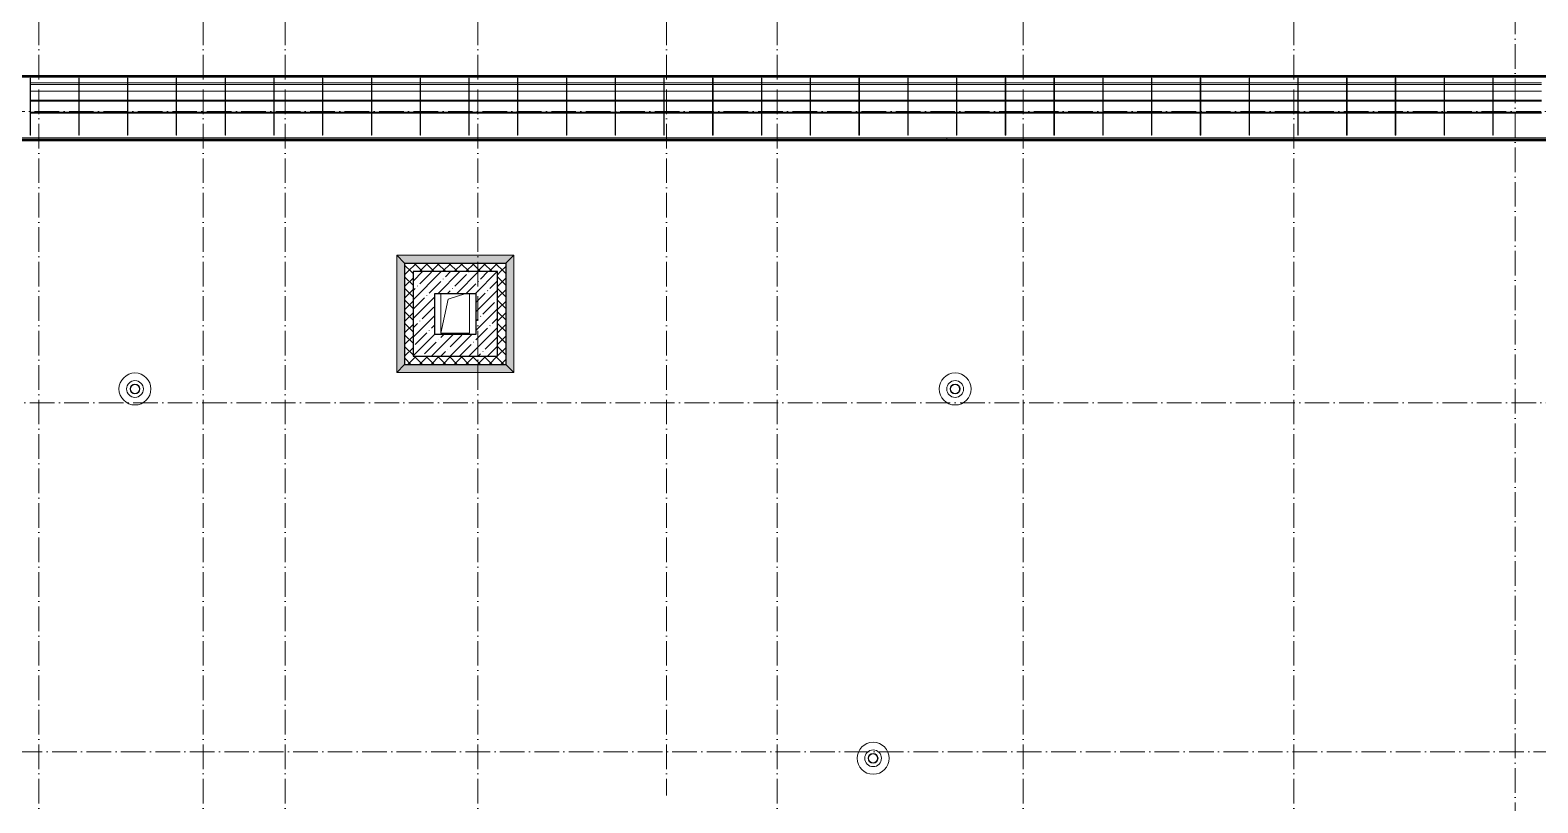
# Model space of a CAD drawing. Header units: millimetres. Extents: x -17017 to 628417, y -109036 to 199237.
# Drawn here: x 70102 to 88485, y 140872 to 150287 of the extents above; entities that cross this region are included whole.
import ezdxf

# ---------------------------------------------------------------- set-up
doc = ezdxf.new("R2010")
doc.units = ezdxf.units.MM
doc.linetypes.add('50_200_ШТРИХ_1Т_ш5_п1_п1_', pattern=[700, 500, -100, 0, -100])
for name, color, linetype, lineweight in [('3.1) ЖБ окна 1.2 м', 102, 'Continuous', 30), ('A-FLOR-____-MCUT', 7, 'Continuous', 25), ('A-FLOR-____-OTLN', 7, 'Continuous', 9), ('A-FLOR-____-PATT-1', 7, 'Continuous', 9), ('A-GENM-____-MCUT', 7, 'Continuous', 25), ('A-GENM-____-OTLN', 7, 'Continuous', 9), ('A-GLAZ-____-OTLN', 7, 'Continuous', 9), ('A-ROOF-____-OTLN', 7, 'Continuous', 9), ('A-WALL-____-MCUT-1', 7, 'Continuous', 9), ('A-WALL-____-OTLN', 7, 'Continuous', 9), ('A-WALL-____-PATT-1', 7, 'Continuous', 9), ('A-WALL-FNSH-MCUT-1', 7, 'Continuous', 9), ('S-GRID-____-OTLN-1', 7, '50_200_ШТРИХ_1Т_ш5_п1_п1_', 9)]:
    doc.layers.add(name, color=color, linetype=linetype, lineweight=lineweight)
doc.layers.add('A-GLAZ-____-OTLN-1', color=7, linetype='Continuous', lineweight=9, true_color=0xc0c0c0)
pattern_1 = [(45, (43259.71, 63713.66), (-70.71068, 70.71068), []), (135, (43259.71, 63713.66), (-70.71068, -70.71068), [])]

# ---------------------------------------------------------------- blocks, each defined once
blk = doc.blocks.new('141_Фартук_СКБ - 141_Фартук_СКБ_вентфасад-30031396-АР1_План отверстий 2 этажа в осях 1-64_Ю-ЯЯ')
at = {"layer": 'A-GENM-____-MCUT'}
for p, q in [((26160, 758), (0, 758)), ((0, 757), (26160, 757)), ((26160, -29), (0, -29)), ((0, -30), (26160, -30))]:
    blk.add_line(p, q, dxfattribs=at)
at = {"layer": 'A-GENM-____-OTLN'}
for p, q in [((0, 765), (26160, 765)), ((0, 752), (26160, 752)), ((0, 743), (26160, 743)), ((0, 743), (26160, 743)), ((0, -11), (26160, -11)), ((0, -12), (26160, -12))]:
    blk.add_line(p, q, dxfattribs=at)
blk = doc.blocks.new('Элемент крепления - Пластина-30015157-АР1_План отверстий 2 этажа в осях 1-64_Ю-ЯЯ')
at = {"layer": 'A-GENM-____-OTLN'}
for p, q in [((25651, 85294), (25651, 85988)), ((25651, 85988), (25656, 85988)), ((25656, 85988), (25656, 85294)), ((25656, 85294), (25651, 85294))]:
    blk.add_line(p, q, dxfattribs=at)
blk = doc.blocks.new('Швеллер - 140х58-30031487-АР1_План отверстий 2 этажа в осях 1-64_Ю-ЯЯ')
at = {"layer": 'A-GENM-____-MCUT'}
for p, q in [((-9515, 75), (-10105, 75)), ((-10105, 71), (-9515, 71)), ((-8921, 75), (-9510, 75)), ((-9510, 71), (-8921, 71)), ((-8326, 75), (-8916, 75)), ((-8916, 71), (-8326, 71)), ((-7732, 75), (-8321, 75)), ((-8321, 71), (-7732, 71)), ((-7137, 75), (-7727, 75)), ((-7727, 71), (-7137, 71)), ((-6543, 75), (-7132, 75)), ((-7132, 71), (-6543, 71)), ((-5948, 75), (-6538, 75)), ((-6538, 71), (-5948, 71)), ((-5353, 75), (-5943, 75)), ((-5943, 71), (-5353, 71)), ((-4759, 75), (-5348, 75)), ((-5348, 71), (-4759, 71)), ((-4164, 75), (-4754, 75)), ((-4754, 71), (-4164, 71)), ((-3570, 75), (-4159, 75)), ((-4159, 71), (-3570, 71)), ((-2975, 75), (-3565, 75)), ((-3565, 71), (-2975, 71)), ((-2381, 75), (-2970, 75)), ((-2970, 71), (-2381, 71)), ((-1786, 75), (-2376, 75)), ((-2376, 71), (-1786, 71)), ((-1192, 75), (-1781, 75)), ((-1781, 71), (-1192, 71)), ((-597, 75), (-1187, 75)), ((-1187, 71), (-597, 71)), ((-3, 75), (-592, 75)), ((-592, 71), (-3, 71)), ((592, 75), (2, 75)), ((2, 71), (592, 71)), ((1187, 75), (597, 75)), ((597, 71), (1187, 71)), ((1781, 75), (1192, 75)), ((1192, 71), (1781, 71)), ((2376, 75), (1786, 75)), ((1786, 71), (2376, 71)), ((2970, 75), (2381, 75)), ((2381, 71), (2970, 71)), ((3565, 75), (2975, 75)), ((2975, 71), (3565, 71)), ((4159, 75), (3570, 75)), ((3570, 71), (4159, 71)), ((4754, 75), (4164, 75)), ((4164, 71), (4754, 71)), ((5348, 75), (4759, 75)), ((4759, 71), (5348, 71)), ((5943, 75), (5353, 75)), ((5353, 71), (5943, 71)), ((6538, 75), (5948, 75)), ((5948, 71), (6538, 71)), ((7132, 75), (6543, 75)), ((6543, 71), (7132, 71)), ((7727, 75), (7137, 75)), ((7137, 71), (7727, 71)), ((8321, 75), (7732, 75)), ((7732, 71), (8321, 71)), ((-9515, -71), (-10105, -71)), ((-10105, -75), (-9515, -75)), ((-8921, -71), (-9510, -71)), ((-9510, -75), (-8921, -75)), ((-8326, -71), (-8916, -71)), ((-8916, -75), (-8326, -75)), ((-7732, -71), (-8321, -71)), ((-8321, -75), (-7732, -75)), ((-7137, -71), (-7727, -71)), ((-7727, -75), (-7137, -75)), ((-6543, -71), (-7132, -71)), ((-7132, -75), (-6543, -75)), ((-5948, -71), (-6538, -71)), ((-6538, -75), (-5948, -75)), ((-5353, -71), (-5943, -71)), ((-5943, -75), (-5353, -75)), ((-4759, -71), (-5348, -71)), ((-5348, -75), (-4759, -75)), ((-4164, -71), (-4754, -71)), ((-4754, -75), (-4164, -75)), ((-3570, -71), (-4159, -71)), ((-4159, -75), (-3570, -75)), ((-2975, -71), (-3565, -71)), ((-3565, -75), (-2975, -75)), ((-2381, -71), (-2970, -71)), ((-2970, -75), (-2381, -75)), ((-1786, -71), (-2376, -71)), ((-2376, -75), (-1786, -75)), ((-1192, -71), (-1781, -71)), ((-1781, -75), (-1192, -75)), ((-597, -71), (-1187, -71)), ((-1187, -75), (-597, -75)), ((-3, -71), (-592, -71)), ((-592, -75), (-3, -75)), ((592, -71), (2, -71)), ((2, -75), (592, -75)), ((1187, -71), (597, -71)), ((597, -75), (1187, -75)), ((1781, -71), (1192, -71)), ((1192, -75), (1781, -75)), ((2376, -71), (1786, -71)), ((1786, -75), (2376, -75)), ((2970, -71), (2381, -71)), ((2381, -75), (2970, -75)), ((3565, -71), (2975, -71)), ((2975, -75), (3565, -75)), ((4159, -71), (3570, -71)), ((3570, -75), (4159, -75)), ((4754, -71), (4164, -71)), ((4164, -75), (4754, -75)), ((5348, -71), (4759, -71)), ((4759, -75), (5348, -75)), ((5943, -71), (5353, -71)), ((5353, -75), (5943, -75)), ((6538, -71), (5948, -71)), ((5948, -75), (6538, -75)), ((7132, -71), (6543, -71)), ((6543, -75), (7132, -75)), ((7727, -71), (7137, -71)), ((7137, -75), (7727, -75)), ((8321, -71), (7732, -71)), ((7732, -75), (8321, -75))]:
    blk.add_line(p, q, dxfattribs=at)
blk = doc.blocks.new('Кровельный аэратор - 143_Кровельный аэратор-15605992-АР1_План отверстий 2 этажа в осях 1-64_Ю-ЯЯ')
at = {"layer": 'A-GENM-____-OTLN'}
for radius, start, end in [(195, 360, 180), (195, 180, 360), (102, 360, 180), (102, 180, 360), (60, 360, 180), (60, 180, 360), (55, 360, 180), (55, 180, 360)]:
    blk.add_arc((0, 0), radius, start, end, dxfattribs=at)
blk = doc.blocks.new('AR_Отверстие прямоугольное _в плите_ - AR_Отверстие прямоугольное _в плите_-V193-АР1_План отверстий 2 этажа в осях 1-64_Ю-ЯЯ')
at = {"layer": 'A-GENM-____-OTLN'}
for p, q in [((-175, 235), (-175, -250)), ((-87, 163), (130, 235)), ((175, -250), (175, 235)), ((-175, -250), (-87, 163)), ((-175, -250), (175, -250))]:
    blk.add_line(p, q, dxfattribs=at)
blk = doc.blocks.new('Отлив_СКБ1 - Отлив_Шахты-30185863-АР1_План отверстий 2 этажа в осях 1-64_Ю-ЯЯ')
at = {"layer": 'A-GLAZ-____-OTLN-1'}
blk.add_hatch(color=256, dxfattribs=at).paths.add_polyline_path([(1229, -199), (1133, -103), (1133, -105), (-103, -105), (-103, -103), (-199, -199), (1135, -199)], flags=0)
at = {"layer": 'A-GLAZ-____-OTLN'}
for p, q in [((-199, -199), (-103, -103)), ((1133, -103), (1229, -199)), ((-199, -199), (1229, -199))]:
    blk.add_line(p, q, dxfattribs=at)
blk = doc.blocks.new('2этаж')
at = {"layer": 'S-GRID-____-OTLN-1', "color": 251, "ltscale": 0.6, "true_color": 0x636466}
for p, q in [((11358.3, 549908.8), (11358.3, 511907.5)), ((13358.3, 549908.8), (13358.3, 525691.4)), ((14358.3, 549908.8), (14358.3, 511907.5)), ((16708.3, 549908.8), (16708.3, 525691.4)), ((19008.3, 549908.8), (19008.3, 536263.3)), ((20358.3, 549908.8), (20358.3, 511907.5)), ((23358.3, 549908.8), (23358.3, 511907.5)), ((26658.3, 549908.8), (26658.3, 525691.4)), ((29358.3, 549620.5), (29358.3, 511907.5)), ((88482.7, 544597), (-20260.4, 544597)), ((-20260.4, 541047), (88482.7, 541047)), ((31562.9, 536797), (-20260.4, 536797))]:
    blk.add_line(p, q, dxfattribs=at)

msp = doc.modelspace()

# ---------------------------------------------------------------- hatches: boundary and pattern name
at = {"layer": 'A-FLOR-____-PATT-1'}
h = msp.add_hatch(dxfattribs=at)
h.set_pattern_fill('FP_13', color=256, style=0, pattern_type=2)
h.set_pattern_definition([(45, (43259.71, 63713.66), (-114.04925, 114.04925), []), (45, (43373.76, 63713.66), (-114.04925, 114.04925), [201.612, -40.322, 3.353, -36.97])])
h.paths.add_polyline_path([(74770, 146315), (75800, 146315), (75800, 147345), (74770, 147345), (74770, 146769)], flags=0)
h.paths.add_polyline_path([(75035, 146580), (75035, 147080), (75535, 147080), (75535, 146580), (75060, 146580)], flags=0)
at = {"layer": 'A-WALL-____-PATT-1'}
h = msp.add_hatch(dxfattribs=at)
h.set_pattern_fill('FP_1', color=256, style=0, pattern_type=2)
h.set_pattern_definition(pattern_1)
h.paths.add_polyline_path([(75900, 147345), (75900, 147445), (74670, 147445), (74670, 147345), (75800, 147345)], flags=0)
h = msp.add_hatch(dxfattribs=at)
h.set_pattern_fill('FP_1', color=256, style=0, pattern_type=2)
h.set_pattern_definition(pattern_1)
h.paths.add_polyline_path([(74770, 146315), (74770, 147345), (74670, 147345), (74670, 146315)], flags=0)
h = msp.add_hatch(dxfattribs=at)
h.set_pattern_fill('FP_1', color=256, style=0, pattern_type=2)
h.set_pattern_definition(pattern_1)
h.paths.add_polyline_path([(75900, 146215), (75900, 147345), (75800, 147345), (75800, 146215)], flags=0)
h = msp.add_hatch(dxfattribs=at)
h.set_pattern_fill('FP_1', color=256, style=0, pattern_type=2)
h.set_pattern_definition(pattern_1)
h.paths.add_polyline_path([(75800, 146215), (75800, 146315), (74670, 146315), (74670, 146215), (75501, 146215)], flags=0)

# ---------------------------------------------------------------- linework, layer by layer
at = {"layer": 'A-FLOR-____-MCUT'}
for p, q in [((75800, 147345), (74770, 147345)), ((74770, 147345), (74770, 146315)), ((75800, 146315), (75800, 147345)), ((75035, 147080), (75535, 147080)), ((75035, 146580), (75035, 147080)), ((75535, 147080), (75535, 146580)), ((75535, 146580), (75035, 146580)), ((74770, 146315), (75800, 146315))]:
    msp.add_line(p, q, dxfattribs=at)
at = {"layer": 'A-FLOR-____-OTLN'}
for p, q in [((70694, 149545), (70105, 149545)), ((71289, 149545), (70699, 149545)), ((71884, 149545), (71294, 149545)), ((72478, 149545), (71889, 149545)), ((73073, 149545), (72483, 149545)), ((73667, 149545), (73078, 149545)), ((74262, 149545), (73672, 149545)), ((74856, 149545), (74267, 149545)), ((75451, 149545), (74861, 149545)), ((76045, 149545), (75456, 149545)), ((76640, 149545), (76050, 149545)), ((77234, 149545), (76645, 149545)), ((77829, 149545), (77239, 149545)), ((78424, 149545), (77834, 149545)), ((79018, 149545), (78429, 149545)), ((79613, 149545), (79023, 149545)), ((80207, 149545), (79618, 149545)), ((80802, 149545), (80212, 149545)), ((81396, 149545), (80807, 149545)), ((81991, 149545), (81401, 149545)), ((82585, 149545), (81996, 149545)), ((83180, 149545), (82590, 149545)), ((83774, 149545), (83185, 149545)), ((84369, 149545), (83779, 149545)), ((84964, 149545), (84374, 149545)), ((85558, 149545), (84969, 149545)), ((86153, 149545), (85563, 149545)), ((86747, 149545), (86158, 149545)), ((87342, 149545), (86752, 149545)), ((87936, 149545), (87347, 149545)), ((88531, 149545), (87941, 149545)), ((67130, 148975), (93290, 148975)), ((75110, 146595), (75110, 147080)), ((75460, 147080), (75460, 146595)), ((75460, 146595), (75110, 146595))]:
    msp.add_line(p, q, dxfattribs=at)
at = {"layer": 'A-ROOF-____-OTLN'}
msp.add_line((81280, 148959), (81280, 148975), dxfattribs=at)
at = {"layer": 'A-WALL-____-MCUT-1'}
for p, q in [((74667, 147450), (74665, 147450)), ((74665, 147450), (74665, 147448)), ((75905, 147448), (74665, 147448)), ((74665, 147445), (74667, 147445)), ((74667, 147450), (74667, 146210)), ((75900, 147445), (74670, 147445)), ((74670, 147445), (74670, 146215)), ((75900, 146215), (75900, 147445)), ((75905, 147450), (75903, 147450)), ((75903, 146210), (75903, 147450)), ((75903, 147445), (75905, 147445)), ((75905, 147448), (75905, 147450)), ((74667, 146215), (74665, 146215)), ((74665, 146212), (75905, 146212)), ((74665, 146212), (74665, 146210)), ((74665, 146210), (74667, 146210)), ((74670, 146215), (75900, 146215)), ((75900, 146212), (75900, 146210)), ((75903, 146210), (75905, 146210)), ((75905, 146210), (75905, 146212))]:
    msp.add_line(p, q, dxfattribs=at)
at = {"layer": 'A-WALL-____-OTLN'}
for p, q in [((70105, 149645), (70694, 149645)), ((70699, 149645), (71289, 149645)), ((71294, 149645), (71884, 149645)), ((71889, 149645), (72478, 149645)), ((72483, 149645), (73073, 149645)), ((73078, 149645), (73667, 149645)), ((73672, 149645), (74262, 149645)), ((74267, 149645), (74856, 149645)), ((74861, 149645), (75451, 149645)), ((75456, 149645), (76045, 149645)), ((76050, 149645), (76640, 149645)), ((76645, 149645), (77234, 149645)), ((77239, 149645), (77829, 149645)), ((77834, 149645), (78424, 149645)), ((78429, 149645), (79018, 149645)), ((79023, 149645), (79613, 149645)), ((79618, 149645), (80207, 149645)), ((80212, 149645), (80802, 149645)), ((80807, 149645), (81396, 149645)), ((81401, 149645), (81991, 149645)), ((81996, 149645), (82585, 149645)), ((82590, 149645), (83180, 149645)), ((83185, 149645), (83774, 149645)), ((83779, 149645), (84369, 149645)), ((84374, 149645), (84964, 149645)), ((84969, 149645), (85558, 149645)), ((85563, 149645), (86153, 149645)), ((86158, 149645), (86747, 149645)), ((86752, 149645), (87342, 149645)), ((87347, 149645), (87936, 149645)), ((87941, 149645), (88531, 149645)), ((70694, 149625), (70105, 149625)), ((71289, 149625), (70699, 149625)), ((71884, 149625), (71294, 149625)), ((72478, 149625), (71889, 149625)), ((73073, 149625), (72483, 149625)), ((73667, 149625), (73078, 149625)), ((74262, 149625), (73672, 149625)), ((74856, 149625), (74267, 149625)), ((75451, 149625), (74861, 149625)), ((76045, 149625), (75456, 149625)), ((76640, 149625), (76050, 149625)), ((77234, 149625), (76645, 149625)), ((77829, 149625), (77239, 149625)), ((78424, 149625), (77834, 149625)), ((79018, 149625), (78429, 149625)), ((79613, 149625), (79023, 149625)), ((80207, 149625), (79618, 149625)), ((80802, 149625), (80212, 149625)), ((81396, 149625), (80807, 149625)), ((81991, 149625), (81401, 149625)), ((82585, 149625), (81996, 149625)), ((83180, 149625), (82590, 149625)), ((83774, 149625), (83185, 149625)), ((84369, 149625), (83779, 149625)), ((84964, 149625), (84374, 149625)), ((85558, 149625), (84969, 149625)), ((86153, 149625), (85563, 149625)), ((86747, 149625), (86158, 149625)), ((87342, 149625), (86752, 149625)), ((87936, 149625), (87347, 149625)), ((88531, 149625), (87941, 149625))]:
    msp.add_line(p, q, dxfattribs=at)
at = {"layer": 'A-WALL-FNSH-MCUT-1'}
for p, q in [((74665, 147448), (74665, 146212)), ((75903, 147450), (74667, 147450)), ((75905, 146212), (75905, 147448)), ((74667, 146210), (75903, 146210))]:
    msp.add_line(p, q, dxfattribs=at)

# ---------------------------------------------------------------- block references
at = {"layer": '3.1) ЖБ окна 1.2 м'}
msp.add_blockref('2этаж', (58851, -395302), dxfattribs=at)
at = {"layer": 'A-GENM-____-OTLN', "rotation": 180}
msp.add_blockref('141_Фартук_СКБ - 141_Фартук_СКБ_вентфасад-30031396-АР1_План отверстий 2 этажа в осях 1-64_Ю-ЯЯ', (93290, 149702), dxfattribs=at)
at = {"layer": 'A-GENM-____-OTLN'}
for name, p in [('Элемент крепления - Пластина-30015157-АР1_План отверстий 2 этажа в осях 1-64_Ю-ЯЯ', (44449, 63714)), ('Элемент крепления - Пластина-30015157-АР1_План отверстий 2 этажа в осях 1-64_Ю-ЯЯ', (45043, 63714)), ('Элемент крепления - Пластина-30015157-АР1_План отверстий 2 этажа в осях 1-64_Ю-ЯЯ', (45638, 63714)), ('Элемент крепления - Пластина-30015157-АР1_План отверстий 2 этажа в осях 1-64_Ю-ЯЯ', (46232, 63714)), ('Элемент крепления - Пластина-30015157-АР1_План отверстий 2 этажа в осях 1-64_Ю-ЯЯ', (46827, 63714)), ('Элемент крепления - Пластина-30015157-АР1_План отверстий 2 этажа в осях 1-64_Ю-ЯЯ', (47422, 63714)), ('Элемент крепления - Пластина-30015157-АР1_План отверстий 2 этажа в осях 1-64_Ю-ЯЯ', (48016, 63714)), ('Элемент крепления - Пластина-30015157-АР1_План отверстий 2 этажа в осях 1-64_Ю-ЯЯ', (48611, 63714)), ('Элемент крепления - Пластина-30015157-АР1_План отверстий 2 этажа в осях 1-64_Ю-ЯЯ', (49205, 63714)), ('Элемент крепления - Пластина-30015157-АР1_План отверстий 2 этажа в осях 1-64_Ю-ЯЯ', (49800, 63714)), ('Элемент крепления - Пластина-30015157-АР1_План отверстий 2 этажа в осях 1-64_Ю-ЯЯ', (50394, 63714)), ('Элемент крепления - Пластина-30015157-АР1_План отверстий 2 этажа в осях 1-64_Ю-ЯЯ', (50989, 63714)), ('Элемент крепления - Пластина-30015157-АР1_План отверстий 2 этажа в осях 1-64_Ю-ЯЯ', (51583, 63714)), ('Элемент крепления - Пластина-30015157-АР1_План отверстий 2 этажа в осях 1-64_Ю-ЯЯ', (52178, 63714)), ('Элемент крепления - Пластина-30015157-АР1_План отверстий 2 этажа в осях 1-64_Ю-ЯЯ', (52772, 63714)), ('Элемент крепления - Пластина-30015157-АР1_План отверстий 2 этажа в осях 1-64_Ю-ЯЯ', (53367, 63714)), ('Элемент крепления - Пластина-30015157-АР1_План отверстий 2 этажа в осях 1-64_Ю-ЯЯ', (53962, 63714)), ('Элемент крепления - Пластина-30015157-АР1_План отверстий 2 этажа в осях 1-64_Ю-ЯЯ', (54556, 63714)), ('Элемент крепления - Пластина-30015157-АР1_План отверстий 2 этажа в осях 1-64_Ю-ЯЯ', (55151, 63714)), ('Элемент крепления - Пластина-30015157-АР1_План отверстий 2 этажа в осях 1-64_Ю-ЯЯ', (55745, 63714)), ('Элемент крепления - Пластина-30015157-АР1_План отверстий 2 этажа в осях 1-64_Ю-ЯЯ', (56340, 63714)), ('Элемент крепления - Пластина-30015157-АР1_План отверстий 2 этажа в осях 1-64_Ю-ЯЯ', (56934, 63714)), ('Элемент крепления - Пластина-30015157-АР1_План отверстий 2 этажа в осях 1-64_Ю-ЯЯ', (57529, 63714)), ('Элемент крепления - Пластина-30015157-АР1_План отверстий 2 этажа в осях 1-64_Ю-ЯЯ', (58123, 63714)), ('Элемент крепления - Пластина-30015157-АР1_План отверстий 2 этажа в осях 1-64_Ю-ЯЯ', (58718, 63714)), ('Элемент крепления - Пластина-30015157-АР1_План отверстий 2 этажа в осях 1-64_Ю-ЯЯ', (59312, 63714)), ('Элемент крепления - Пластина-30015157-АР1_План отверстий 2 этажа в осях 1-64_Ю-ЯЯ', (59907, 63714)), ('Элемент крепления - Пластина-30015157-АР1_План отверстий 2 этажа в осях 1-64_Ю-ЯЯ', (60502, 63714)), ('Элемент крепления - Пластина-30015157-АР1_План отверстий 2 этажа в осях 1-64_Ю-ЯЯ', (61096, 63714)), ('Элемент крепления - Пластина-30015157-АР1_План отверстий 2 этажа в осях 1-64_Ю-ЯЯ', (61691, 63714)), ('Элемент крепления - Пластина-30015157-АР1_План отверстий 2 этажа в осях 1-64_Ю-ЯЯ', (62285, 63714)), ('Швеллер - 140х58-30031487-АР1_План отверстий 2 этажа в осях 1-64_Ю-ЯЯ', (80210, 149355)), ('AR_Отверстие прямоугольное _в плите_ - AR_Отверстие прямоугольное _в плите_-V193-АР1_План отверстий 2 этажа в осях 1-64_Ю-ЯЯ', (75285, 146845)), ('Кровельный аэратор - 143_Кровельный аэратор-15605992-АР1_План отверстий 2 этажа в осях 1-64_Ю-ЯЯ', (71380, 145915)), ('Кровельный аэратор - 143_Кровельный аэратор-15605992-АР1_План отверстий 2 этажа в осях 1-64_Ю-ЯЯ', (81380, 145915)), ('Кровельный аэратор - 143_Кровельный аэратор-15605992-АР1_План отверстий 2 этажа в осях 1-64_Ю-ЯЯ', (80380, 141415))]:
    msp.add_blockref(name, p, dxfattribs=at)
at = {"layer": 'A-GLAZ-____-OTLN'}
for p, rotation in [((74770, 147345), 270), ((75800, 147345), 180), ((75800, 146315), 90)]:
    msp.add_blockref('Отлив_СКБ1 - Отлив_Шахты-30185863-АР1_План отверстий 2 этажа в осях 1-64_Ю-ЯЯ', p, dxfattribs=dict(at, rotation=rotation))
msp.add_blockref('Отлив_СКБ1 - Отлив_Шахты-30185863-АР1_План отверстий 2 этажа в осях 1-64_Ю-ЯЯ', (74770, 146315), dxfattribs=at)

doc.saveas('drawing.dxf')
